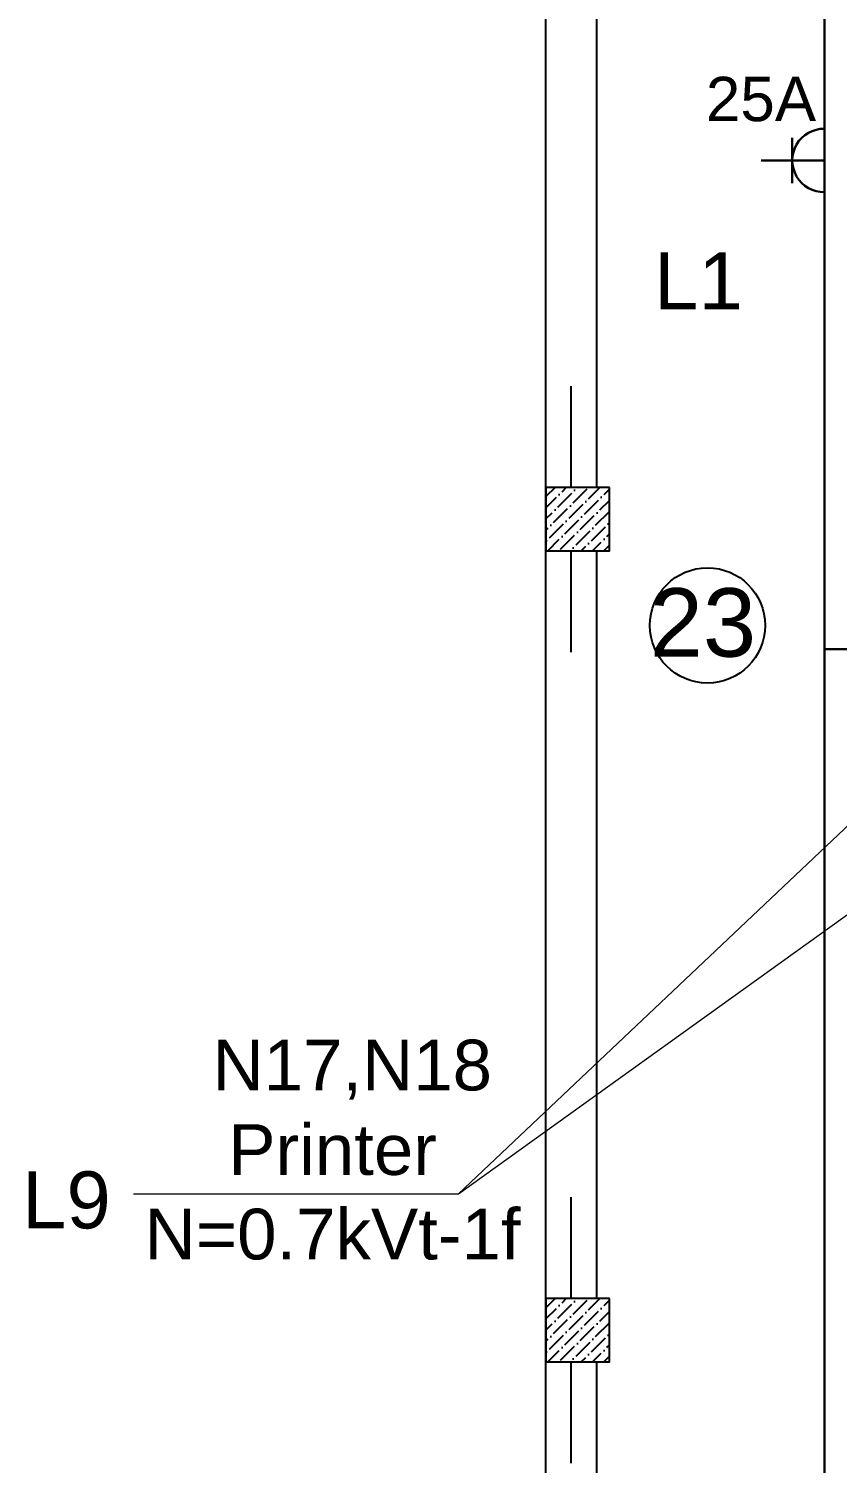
# Model space of a CAD drawing. Header units: millimetres. Extents: x 42452 to 2852333, y -419346 to 834876.
# Drawn here: x 2638945 to 2645325, y 444448 to 455768 of the extents above; entities that cross this region are included whole.
import ezdxf

# ---------------------------------------------------------------- set-up
doc = ezdxf.new("R2010")
doc.units = ezdxf.units.MM
for name, color, linetype, lineweight in [('memar', 7, 'Continuous', 25), ('надписи', 5, 'Continuous', 30), ('Розетки25А', 94, 'Continuous', 30), ('Соедин_роз', 94, 'Continuous', 30)]:
    doc.layers.add(name, color=color, linetype=linetype, lineweight=lineweight)
doc.layers.add('V_PARETI', color=250, linetype='Continuous', lineweight=9, true_color=0x393939)
doc.layers.add('VRV MUSA', color=5, linetype='Continuous')
doc.styles.add('Arial', font='arial.ttf', dxfattribs={"height": 200})
doc.styles.get("Standard").update_dxf_attribs({"font": 'arial.ttf'})
doc.styles.add('СГЕНЕРИР_СТИЛЬ_1', font='arial.ttf')

# ---------------------------------------------------------------- blocks, each defined once
blk = doc.blocks.new('розетки25А')
at = {"layer": 'Розетки25А'}
for p, q in [((0, 0), (0, 500)), ((-179, 254), (179, 254)), ((-250, 0), (250, 0))]:
    blk.add_line(p, q, dxfattribs=at)
blk.add_arc((0, 4), 250, 359.0604, 180.9396, dxfattribs=at)

msp = doc.modelspace()

# ---------------------------------------------------------------- hatches: boundary and pattern name
at = {"layer": 'memar', "lineweight": 25}
h = msp.add_hatch(dxfattribs=at)
h.set_pattern_fill('ANSI36', color=256, scale=500)
h.set_pattern_definition([(45, (884787.99, 2908548.065), (33.1456304, 121.533978), [156.25, -31.25, 0, -31.25])])
h.paths.add_polyline_path([(2643026.14, 452147.9843), (2643026.14, 451647.9843), (2643526.14, 451647.9843), (2643526.14, 452147.9843)])
h = msp.add_hatch(dxfattribs=at)
h.set_pattern_fill('ANSI36', color=256, scale=500)
h.set_pattern_definition([(45, (884787.99, 2902148.065), (33.1456304, 121.533978), [156.25, -31.25, 0, -31.25])])
h.paths.add_polyline_path([(2643026.14, 445747.9843), (2643026.14, 445247.9843), (2643526.14, 445247.9843), (2643526.14, 445747.9843)])

# ---------------------------------------------------------------- linework, layer by layer
at = {"layer": 'memar', "color": 0, "lineweight": 25}
for points in [[(2643025.96356, 439447.9843), (2643026.33493, 458147.9843)], [(2643426.14, 458147.9843), (2643426.14, 452147.9843)], [(2643426.14, 451647.9843), (2643425.96356, 445747.9843)], [(2643426.14, 445247.9843), (2643426.14, 439447.9843)]]:
    msp.add_lwpolyline(points, dxfattribs=at)
at = {"layer": 'memar', "lineweight": 25}
for points in [[(2643226.14, 452147.9843), (2643226.14, 452947.9843)], [(2643226.14, 450847.9843), (2643226.14, 451647.9843)], [(2643226.14, 445747.9843), (2643226.14, 446547.9843)], [(2643226.14, 444447.9843), (2643226.14, 445247.9843)]]:
    msp.add_lwpolyline(points, dxfattribs=at)
at = {"layer": 'memar', "color": 3, "lineweight": 25}
for points in [[(2643526.14, 452147.9843), (2643026.14, 452147.9843), (2643026.14, 451647.9843), (2643526.14, 451647.9843)], [(2643526.14, 445747.9843), (2643026.14, 445747.9843), (2643026.14, 445247.9843), (2643526.14, 445247.9843)]]:
    msp.add_lwpolyline(points, close=True, dxfattribs=at)
at = {"layer": 'memar', "color": 0, "lineweight": 25}
msp.add_circle((2644300.51622, 451059.19211), 454.87332, dxfattribs=at)
at = {"layer": 'V_PARETI', "color": 7}
for p, q in [((2642335.93461, 446573.28283, -0.31802), (2645782.44155, 449835.29346)), ((2642335.93461, 446573.28283, -0.31802), (2645899.58657, 449135.38226)), ((2639772.05025, 446573.28283, -0.31802), (2642335.93461, 446573.28283, -0.31802))]:
    msp.add_line(p, q, dxfattribs=at)
at = {"layer": 'Соедин_роз'}
msp.add_line((2645223.4691, 439309.14274), (2645223.4691, 461450.76323), dxfattribs=at)
at = {"layer": 'Соедин_роз', "lineweight": 30}
msp.add_line((2645223.4691, 450870.92099), (2645782.44155, 450870.92099), dxfattribs=at)

# ---------------------------------------------------------------- block references
at = {"layer": 'Розетки25А', "xscale": -1, "rotation": 90}
msp.add_blockref('розетки25А', (2645223.4691, 454728.4154), dxfattribs=at)

# ---------------------------------------------------------------- texts
at = {"layer": 'memar', "linetype": 'Continuous', "lineweight": 25, "insert": (2644684.25623, 451352.6477), "char_height": 540, "attachment_point": 3, "style": 'СГЕНЕРИР_СТИЛЬ_1'}
msp.add_mtext('{\\fArial|b0|i0|c238|p38;23}', dxfattribs=at)
at = {"layer": 'VRV MUSA', "color": 0, "lineweight": 25, "ltscale": 150, "insert": (2642884.88939, 446051.22189, -1379104.66334), "char_height": 400, "width": 3084.5128883, "attachment_point": 9, "style": 'Arial'}
msp.add_mtext('\\pxqc;{\\fArial|b0|i0|c238|p34;  N}17,N18\\PPrinter\\P{\\fArial|b0|i0|c238|p34;N=}0{\\fArial|b0|i0|c238|p34;.}7{\\fArial|b0|i0|c238|p34;kVt-1f}', dxfattribs=at)
at = {"layer": 'надписи', "color": 104}
for s, insert, char_height, width, attachment_point in [('25А', (2644287.87061, 455388.09804), 350, 940.6293037, 1), ('{\\fArial|b0|i0|c238|p34;L1}', (2644578.81565, 454002.83464), 450, 1112.5676673, 3), ('L9', (2639592.44806, 446751.4319), 450, 1112.5676673, 3)]:
    msp.add_mtext(s, dxfattribs=dict(at, insert=insert, char_height=char_height, width=width, attachment_point=attachment_point))

doc.saveas('drawing.dxf')
